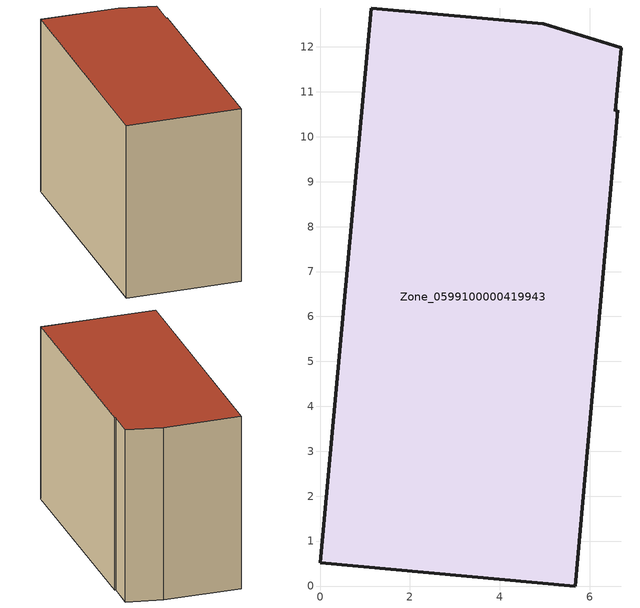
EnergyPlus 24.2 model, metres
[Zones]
Zone_0599100000419943
 floor ground (C_G): 6.63,10.59 5.68,0 0,0.51 1.14,12.87 4.97,12.52 6.71,11.99 6.57,10.57 z0
 wall outside (C_F): 1.14,12.87 0,0.51 5.68,0 6.63,10.59 6.57,10.57 6.71,11.99 4.97,12.52 1.14,12.87 z0:8.96
 roof outside (C_R): 5.68,0 6.63,10.59 6.57,10.57 6.71,11.99 4.97,12.52 1.14,12.87 0,0.51 z8.96
[BUILDING]
Pand.0599100000419943: North Axis=0; Terrain=City; Loads Convergence Tolerance Value=0.04; Temperature Convergence Tolerance Value=0.4; Solar Distribution=FullExterior; Maximum Number of Warmup Days=25; Minimum Number of Warmup Days=1
[Site:Location]
Rotterdam.The.Hague.AP_ZH_NLD Design_Conditions: Latitude=51.96; Longitude=4.45; Time Zone=1; Elevation=-4.5
[SITE:GROUNDTEMPERATURE:BUILDINGSURFACE]
18, 18, 18, 18, 18, 18, 18, 18, 18, 18, 18, 18
[MATERIAL] Thermal Absorptance=0.9; Solar Absorptance=0.7; Visible Absorptance=0.7
Name | Roughness | Thickness | Conductivity | Density | Specific Heat
G.TC.1992-2005 | MediumSmooth | 0.15 | 0.06 | 540 | 1210
F.TC.1992-2005 | Rough | 0.3 | 0.12 | 1920 | 840
R.TC.1992-2005 | MediumRough | 0.2 | 0.08 | 1500 | 1000
[CONSTRUCTION]
C_G: G.TC.1992-2005
C_F: F.TC.1992-2005
C_R: R.TC.1992-2005
[ZONE]
Zone_0599100000419943: Type=1; Multiplier=1; Ceiling Height=Autocalculate; Volume=Autocalculate; Floor Area=autocalculate; Part of Total Floor Area=Yes
[ZONEINFILTRATION:DESIGNFLOWRATE]
Infil_Zone_0599100000419943: Zone or ZoneList or Space or SpaceList=Zone_0599100000419943; Schedule=AlwaysOn; Design Flow Rate Calculation Method=Flow/Area; Flow Rate per Floor Area=0.0015; Constant Term Coefficient=1; Temperature Term Coefficient=0; Velocity Term Coefficient=0; Velocity Squared Term Coefficient=0
[HVACTEMPLATE:ZONE:IDEALLOADSAIRSYSTEM]
Zone_0599100000419943: Maximum Heating Supply Air Temperature=50; Minimum Cooling Supply Air Temperature=13; Maximum Heating Supply Air Humidity Ratio=0.0156; Minimum Cooling Supply Air Humidity Ratio=0.0077; Heating Limit=NoLimit; Cooling Limit=NoLimit; Dehumidification Control Type=ConstantSensibleHeatRatio; Cooling Sensible Heat Ratio=0.7; Dehumidification Setpoint=60; Humidification Control Type=None; Humidification Setpoint=30; Outdoor Air Method=None; Outdoor Air Flow Rate per Person=0.00944; Outdoor Air Flow Rate per Zone Floor Area=0; Outdoor Air Flow Rate per Zone=0; Demand Controlled Ventilation Type=None; Outdoor Air Economizer Type=NoEconomizer; Heat Recovery Type=None; Sensible Heat Recovery Effectiveness=0.7; Latent Heat Recovery Effectiveness=0.65
[ZONECONTROL:THERMOSTAT]
ThermostatControl_Zone_0599100000419943: Zone or ZoneList=Zone_0599100000419943; Control Type Schedule=DualSetpointControlType; Control 1=Thermostat_Zone_0599100000419943; Temperature Difference Between Cutout And Setpoint=0
[THERMOSTATSETPOINT:DUALSETPOINT]
Thermostat_Zone_0599100000419943: Heating Setpoint Temperature Schedule=HeatingSetpoint_Zone_0599100000419943; Cooling Setpoint Temperature Schedule=CoolingSetpoint_Zone_0599100000419943
[SCHEDULE:COMPACT]
HeatingSetpoint_Zone_0599100000419943: Through: 12/31, For: AllDays, Until: 24:00, 21
CoolingSetpoint_Zone_0599100000419943: Through: 12/31, For: AllDays, Until: 24:00, 24
DualSetpointControlType: Through: 12/31, For: AllDays, Until: 24:00, 4
AlwaysOn: Through: 12/31, For: AllDays, Until: 24:00, 1
